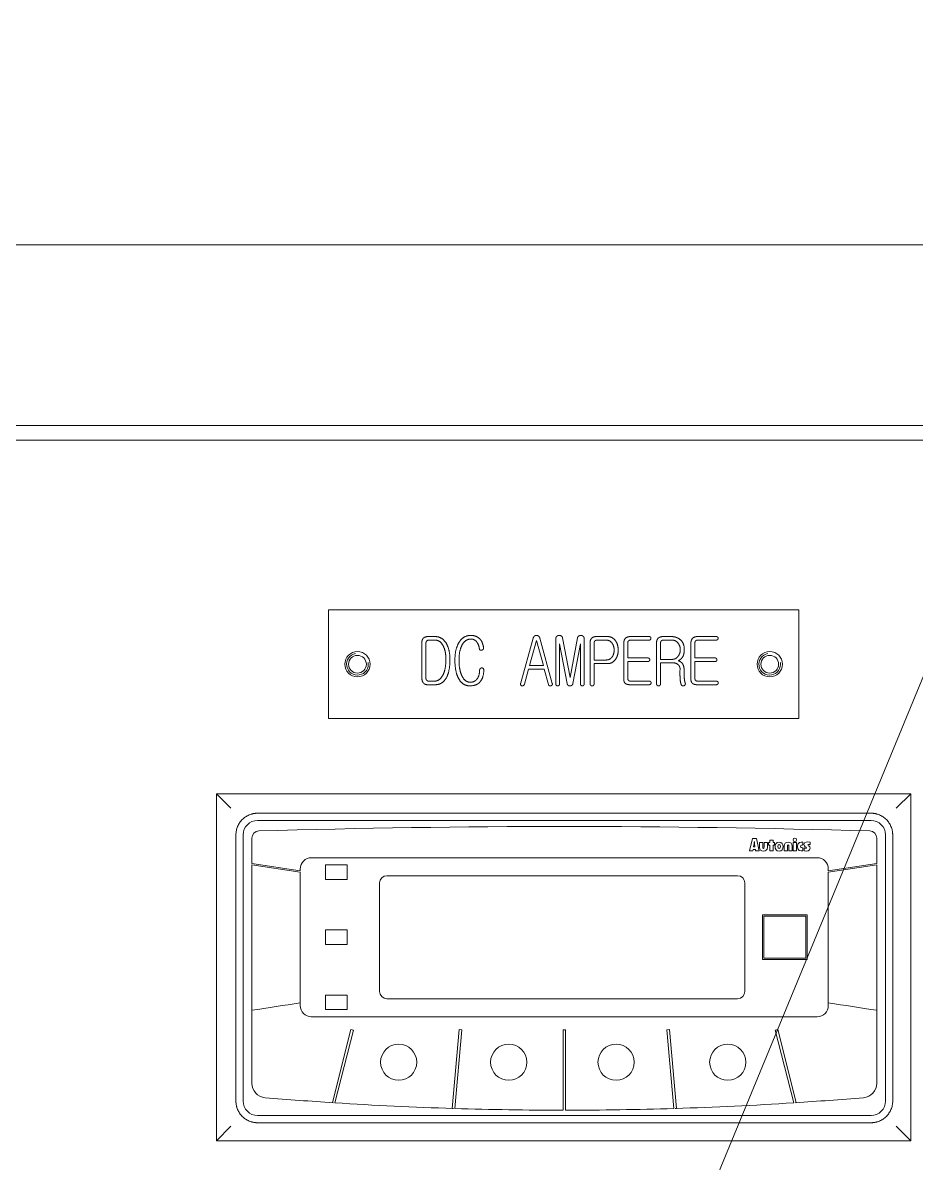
# Model space of a CAD drawing. Header units: inches. Extents: x 0 to 18221, y 0 to 6752.
# Drawn here: x 11191.5 to 11315, y 957.4 to 1115.1 of the extents above; entities that cross this region are included whole.
import ezdxf

# ---------------------------------------------------------------- set-up
doc = ezdxf.new("R2010")
doc.units = ezdxf.units.IN
doc.header["$MEASUREMENT"] = 0
for name, color, linetype, lineweight in [('REMOTE_CONTROLBOX$0$가시적인 것(ISO)', 3, 'Continuous', 5), ('REMOTE_CONTROLBOX$0$가시적인 좁은 것(ISO)', 3, 'Continuous', 5), ('REMOTE_CONTROLBOX$0$기호(ISO)', 5, 'Continuous', 5)]:
    doc.layers.add(name, color=color, linetype=linetype, lineweight=lineweight)
doc.styles.add('REMOTE_CONTROLBOX$0$치수 텍스트_PSTEK_POSCO', font='isocp.shx')
doc.dimstyles.new('REMOTE_CONTROLBOX$0$치수_PSTEK_POSCO$7', dxfattribs={"dimscale": 2, "dimtxt": 6, "dimasz": 2.5, "dimexe": 2, "dimexo": 2.5, "dimgap": 1, "dimtad": 1, "dimrnd": 1e-08, "dimdsep": 46, "dimtxsty": 'REMOTE_CONTROLBOX$0$치수 텍스트_PSTEK_POSCO', "dimcen": 0.09, "dimdle": 10, "dimclrd": 7, "dimclre": 7, "dimclrt": 2, "dimadec": 1, "dimazin": 2, "dimtfac": 1, "dimtmove": 0, "dimatfit": 3, "dimfxl": 1, "dimtolj": 1, "dimlwd": -1, "dimlwe": -1, "dimarcsym": 0})

msp = doc.modelspace()

# ---------------------------------------------------------------- linework, layer by layer
at = {"layer": 'REMOTE_CONTROLBOX$0$가시적인 것(ISO)'}
for p, q in [((11616.2684, 1084.3611), (10916.2684, 1084.3611)), ((10941.2684, 1059.3611), (11591.2684, 1059.3611)), ((10945.8684, 1057.3611), (11586.6684, 1057.3611)), ((11298.7684, 1033.8611), (11233.7684, 1033.8611)), ((11233.7684, 1033.8611), (11233.7684, 1018.8611)), ((11298.7684, 1018.8611), (11298.7684, 1033.8611)), ((11247.6013, 1030.1912), (11248.4808, 1030.1912)), ((11260.35, 1023.7715), (11262.0637, 1029.9645)), ((11262.9976, 1029.9645), (11264.7023, 1023.708)), ((11265.1919, 1023.6446), (11265.1919, 1029.9011)), ((11266.1349, 1030.0008), (11267.1595, 1024.506)), ((11267.1595, 1024.506), (11268.1842, 1030.0008)), ((11269.1181, 1029.9011), (11269.1181, 1023.6446)), ((11270.8772, 1030.1912), (11272.3189, 1030.1912)), ((11275.5922, 1030.1912), (11278.0676, 1030.1912)), ((11280.144, 1030.1912), (11281.0689, 1030.1912)), ((11284.8772, 1030.1912), (11287.3526, 1030.1912)), ((11246.6764, 1024.4697), (11246.6764, 1029.3751)), ((11247.2386, 1029.2935), (11247.2386, 1024.4606)), ((11248.508, 1029.6925), (11247.6466, 1029.6925)), ((11262.5261, 1029.62), (11261.5741, 1026.1834)), ((11263.4691, 1026.1834), (11262.5261, 1029.62)), ((11265.7178, 1029.2029), (11265.7178, 1023.6446)), ((11266.7606, 1023.699), (11265.7178, 1029.2029)), ((11268.5922, 1029.2029), (11267.5585, 1023.699)), ((11268.5922, 1023.6446), (11268.5922, 1029.2029)), ((11269.9342, 1023.6808), (11269.9342, 1029.3026)), ((11270.4963, 1029.2845), (11270.4963, 1026.9451)), ((11272.1557, 1029.6925), (11270.9497, 1029.6925)), ((11274.5766, 1024.3972), (11274.5766, 1029.1666)), ((11275.1388, 1029.3117), (11275.1388, 1027.2262)), ((11278.0676, 1029.6925), (11275.5287, 1029.6925)), ((11279.1194, 1023.6718), (11279.1194, 1029.2573)), ((11279.6816, 1029.3117), (11279.6816, 1027.0358)), ((11281.3046, 1029.6925), (11280.1168, 1029.6925)), ((11283.8616, 1024.3972), (11283.8616, 1029.1666)), ((11284.4238, 1029.3117), (11284.4238, 1027.2262)), ((11287.3526, 1029.6925), (11284.8137, 1029.6925)), ((11270.4963, 1026.9451), (11272.1557, 1026.9451)), ((11275.1388, 1027.2262), (11277.9134, 1027.2262)), ((11275.1388, 1026.7275), (11275.1388, 1024.4062)), ((11277.9134, 1026.7275), (11275.1388, 1026.7275)), ((11279.6816, 1027.0358), (11281.3046, 1027.0358)), ((11284.4238, 1027.2262), (11287.1984, 1027.2262)), ((11284.4238, 1026.7275), (11284.4238, 1024.4062)), ((11287.1984, 1026.7275), (11284.4238, 1026.7275)), ((11261.438, 1025.6847), (11260.8577, 1023.5902)), ((11263.5961, 1025.6847), (11261.438, 1025.6847)), ((11261.5741, 1026.1834), (11263.4691, 1026.1834)), ((11264.1764, 1023.563), (11263.5961, 1025.6847)), ((11270.4963, 1026.4464), (11270.4963, 1023.6808)), ((11272.3189, 1026.4464), (11270.4963, 1026.4464)), ((11279.6816, 1026.5371), (11279.6816, 1023.6718)), ((11281.5222, 1026.5371), (11279.6816, 1026.5371)), ((11282.3564, 1025.3492), (11282.3655, 1025.7301)), ((11248.4989, 1023.5267), (11247.4925, 1023.5267)), ((11247.6466, 1024.0254), (11248.4445, 1024.0254)), ((11278.0676, 1023.5267), (11275.4743, 1023.5267)), ((11275.5015, 1024.0254), (11278.0676, 1024.0254)), ((11287.3526, 1023.5267), (11284.7593, 1023.5267)), ((11284.7865, 1024.0254), (11287.3526, 1024.0254)), ((11233.7684, 1018.8611), (11298.7684, 1018.8611)), ((11314.2684, 1008.4611), (11218.2684, 1008.4611)), ((11218.2684, 1008.4611), (11218.2684, 960.4611)), ((11220.2684, 1006.4611), (11218.2684, 1008.4611)), ((11314.2684, 1008.4611), (11312.2684, 1006.4611)), ((11314.2684, 960.4611), (11314.2684, 1008.4611)), ((11223.1721, 998.8091), (11223.1721, 1002.3002)), ((11291.9528, 1000.5414), (11292.3662, 1002.2653)), ((11292.3662, 1002.2653), (11292.936, 1002.2653)), ((11292.5333, 1001.1294), (11292.597, 1001.5284)), ((11292.6404, 1001.8546), (11292.6456, 1001.8546)), ((11292.68, 1001.5284), (11292.7286, 1001.1294)), ((11292.936, 1002.2653), (11293.3008, 1000.5414)), ((11293.3628, 1001.0364), (11293.3628, 1001.7147)), ((11293.3628, 1001.7147), (11293.8121, 1001.7147)), ((11293.8121, 1001.7147), (11293.8121, 1001.0988)), ((11293.9878, 1001.0988), (11293.9878, 1001.7147)), ((11293.9878, 1001.7147), (11294.4367, 1001.7147)), ((11294.4367, 1001.7147), (11294.4367, 1001.0364)), ((11294.6124, 1001.3537), (11294.6124, 1001.7124)), ((11294.6124, 1001.7124), (11294.786, 1001.7124)), ((11294.786, 1001.7124), (11294.786, 1002.0296)), ((11294.786, 1002.0296), (11295.2332, 1002.0296)), ((11295.2332, 1002.0296), (11295.2332, 1001.7124)), ((11295.2332, 1001.7124), (11295.4061, 1001.7124)), ((11295.4061, 1001.7124), (11295.4061, 1001.3537)), ((11298.0144, 1001.7124), (11298.4616, 1001.7124)), ((11298.0144, 1000.5414), (11298.0144, 1001.7124)), ((11298.4616, 1001.7124), (11298.4616, 1000.5414)), ((11299.3573, 1001.753), (11299.3573, 1001.3527)), ((11300.3553, 1001.7461), (11300.3547, 1001.4223)), ((11309.5644, 1002.3002), (11309.5644, 998.8091)), ((11292.433, 1000.5414), (11291.9528, 1000.5414)), ((11292.4719, 1000.7625), (11292.433, 1000.5414)), ((11292.7844, 1000.7625), (11292.4719, 1000.7625)), ((11292.7286, 1001.1294), (11292.5333, 1001.1294)), ((11292.8178, 1000.5414), (11292.7844, 1000.7625)), ((11293.3008, 1000.5414), (11292.8178, 1000.5414)), ((11294.786, 1001.3537), (11294.6124, 1001.3537)), ((11294.786, 1000.5414), (11294.786, 1001.3537)), ((11295.2332, 1000.5414), (11294.786, 1000.5414)), ((11295.4061, 1001.3537), (11295.2332, 1001.3537)), ((11295.2332, 1001.3537), (11295.2332, 1000.5414)), ((11296.7756, 1000.5414), (11296.7756, 1001.2197)), ((11297.2227, 1000.5414), (11296.7756, 1000.5414)), ((11297.2227, 1001.1584), (11297.2227, 1000.5414)), ((11297.4002, 1000.5414), (11297.4002, 1001.1584)), ((11297.847, 1000.5414), (11297.4002, 1000.5414)), ((11297.847, 1001.2197), (11297.847, 1000.5414)), ((11298.4616, 1000.5414), (11298.0144, 1000.5414)), ((11299.3573, 1000.9544), (11299.3573, 1000.5441)), ((11299.5054, 1000.57), (11299.5054, 1000.952)), ((11229.868, 997.777), (11223.1721, 998.8091)), ((11223.1721, 968.4121), (11223.1721, 998.6306)), ((11223.1721, 998.6306), (11229.868, 997.5986)), ((11231.3886, 999.6109), (11301.3471, 999.6109)), ((11233.3684, 996.611), (11233.3684, 998.6112)), ((11233.3684, 998.6112), (11236.3683, 998.6112)), ((11236.3683, 998.6112), (11236.3683, 996.611)), ((11309.5644, 998.8091), (11302.8678, 997.7769)), ((11302.8678, 997.5985), (11309.5644, 998.6306)), ((11309.5644, 998.6306), (11309.5644, 968.4121)), ((11229.868, 997.777), (11229.868, 998.04)), ((11229.868, 997.5986), (11229.868, 979.1829)), ((11290.3303, 997.1112), (11241.8303, 997.1112)), ((11241.8303, 997.1112), (11290.3303, 997.1112)), ((11302.8678, 998.04), (11302.8678, 997.7769)), ((11302.8678, 979.1829), (11302.8678, 997.5985)), ((11236.3683, 996.611), (11233.3684, 996.611)), ((11240.8303, 996.1112), (11240.8303, 981.1112)), ((11240.8303, 981.1112), (11240.8303, 996.1112)), ((11291.3303, 981.1112), (11291.3303, 996.1112)), ((11291.3303, 996.1112), (11291.3303, 981.1112)), ((11293.7795, 985.5226), (11293.7795, 991.699)), ((11293.7795, 991.699), (11299.9562, 991.699)), ((11293.9559, 985.699), (11293.9559, 991.5226)), ((11293.9559, 991.5226), (11299.7798, 991.5226)), ((11299.7798, 991.5226), (11299.7798, 985.699)), ((11299.9562, 991.699), (11299.9562, 985.5226)), ((11233.3684, 987.611), (11233.3684, 989.6112)), ((11233.3684, 989.6112), (11236.3683, 989.6112)), ((11236.3683, 989.6112), (11236.3683, 987.611)), ((11236.3683, 987.611), (11233.3684, 987.611)), ((11299.7798, 985.699), (11293.9559, 985.699)), ((11299.9562, 985.5226), (11293.7795, 985.5226)), ((11233.3684, 978.6111), (11233.3684, 980.6113)), ((11233.3684, 980.6113), (11236.3683, 980.6113)), ((11236.3683, 980.6113), (11236.3683, 978.6111)), ((11241.8303, 980.1112), (11290.3303, 980.1112)), ((11290.3303, 980.1112), (11241.8303, 980.1112)), ((11236.3683, 978.6111), (11233.3684, 978.6111)), ((11231.3886, 977.6112), (11301.3471, 977.6112)), ((11236.8579, 975.8625), (11234.3033, 965.7629)), ((11234.6542, 965.7108), (11237.2, 975.7757)), ((11237.2, 975.7757), (11236.8579, 975.8625)), ((11251.8339, 975.8346), (11250.8634, 964.946)), ((11251.2158, 964.9266), (11252.1853, 975.8036)), ((11252.1853, 975.8036), (11251.8339, 975.8346)), ((11266.5444, 975.8191), (11266.1917, 975.8191)), ((11266.1917, 975.8191), (11266.1917, 964.6942)), ((11266.5444, 964.6942), (11266.5444, 975.8191)), ((11280.9026, 975.8346), (11280.5512, 975.8036)), ((11280.5512, 975.8036), (11281.5206, 964.9266)), ((11281.873, 964.946), (11280.9026, 975.8346)), ((11295.8786, 975.8625), (11295.5365, 975.7757)), ((11295.5365, 975.7757), (11298.0822, 965.7108)), ((11298.4331, 965.7629), (11295.8786, 975.8625)), ((11234.3033, 965.7629), (11234.4554, 965.7243)), ((11298.2812, 965.7243), (11298.4331, 965.7629)), ((11250.8634, 964.946), (11251.0282, 964.9315)), ((11281.7085, 964.9315), (11281.873, 964.946)), ((11220.2684, 962.4611), (11218.2684, 960.4611)), ((11312.2684, 962.4611), (11314.2684, 960.4611)), ((11218.2684, 960.4611), (11314.2684, 960.4611))]:
    msp.add_line(p, q, dxfattribs=at)
for centre, radius in [((11237.7684, 1026.3611), 1.75), ((11237.7684, 1026.3611), 1.2295), ((11294.7684, 1026.3611), 1.75), ((11294.7684, 1026.3611), 1.2295), ((11243.4671, 971.3219), 2.5), ((11258.6808, 971.3219), 2.5), ((11273.5233, 971.3219), 2.5), ((11288.9596, 971.3219), 2.5)]:
    msp.add_circle(centre, radius, dxfattribs=at)
for centre, start, end in [((11241.8303, 996.1112), 90, 180), ((11241.8303, 996.1112), 90, 180), ((11290.3303, 996.1112), 0, 90), ((11290.3303, 996.1112), 0, 90), ((11241.8303, 981.1112), 180, 270), ((11241.8303, 981.1112), 180, 270), ((11290.3303, 981.1112), 270, 0), ((11290.3303, 981.1112), 270, 0)]:
    msp.add_arc(centre, 1, start, end, dxfattribs=at)
for points, degree in [([(11246.6764, 1029.3751), (11246.6764, 1029.7832), (11246.9121, 1029.9917)], 2), ([(11246.9121, 1029.9917), (11247.1479, 1030.1912), (11247.6013, 1030.1912)], 2), ([(11248.4808, 1030.1912), (11249.451, 1030.1912), (11250.0132, 1029.3026)], 2), ([(11251.8629, 1029.4568), (11252.4523, 1030.3454), (11253.4044, 1030.3454)], 2), ([(11253.4678, 1029.8466), (11252.7697, 1029.8466), (11252.3163, 1029.1666)], 2), ([(11253.4044, 1030.3454), (11254.2567, 1030.3454), (11254.7282, 1029.8194)], 2), ([(11254.2023, 1029.5112), (11253.8849, 1029.8466), (11253.4678, 1029.8466)], 2), ([(11254.7282, 1029.8194), (11255.1181, 1029.3751), (11255.2088, 1028.5863)], 2), ([(11262.0637, 1029.9645), (11262.1906, 1030.3454), (11262.5261, 1030.3454)], 2), ([(11262.5261, 1030.3454), (11262.8526, 1030.3363), (11262.9976, 1029.9645)], 2), ([(11265.1919, 1029.9011), (11265.1919, 1030.1005), (11265.3189, 1030.2184)], 2), ([(11265.3189, 1030.2184), (11265.4368, 1030.3272), (11265.6181, 1030.3454)], 2), ([(11265.6181, 1030.3454), (11265.7994, 1030.3544), (11265.9445, 1030.2728)], 2), ([(11265.9445, 1030.2728), (11266.0987, 1030.1821), (11266.1349, 1030.0008)], 2), ([(11268.1842, 1030.0008), (11268.2204, 1030.1731), (11268.3746, 1030.2728)], 2), ([(11268.3746, 1030.2728), (11268.5106, 1030.3544), (11268.6919, 1030.3363)], 2), ([(11268.6919, 1030.3363), (11268.8642, 1030.3272), (11268.9821, 1030.2184)], 2), ([(11268.9821, 1030.2184), (11269.1181, 1030.1005), (11269.1181, 1029.9011)], 2), ([(11269.9342, 1029.3026), (11269.9342, 1029.7378), (11270.1427, 1029.9555)], 2), ([(11270.1427, 1029.9555), (11270.3785, 1030.1912), (11270.8772, 1030.1912)], 2), ([(11272.3189, 1030.1912), (11273.0352, 1030.1912), (11273.4432, 1029.6109)], 2), ([(11274.5766, 1029.1666), (11274.5766, 1029.7106), (11274.8215, 1029.9555)], 2), ([(11274.8215, 1029.9555), (11275.0572, 1030.1912), (11275.5922, 1030.1912)], 2), ([(11278.0676, 1030.1912), (11278.1945, 1030.1912), (11278.2761, 1030.1187)], 2), ([(11278.2761, 1029.7741), (11278.2036, 1029.6925), (11278.0676, 1029.6925)], 2), ([(11278.2761, 1030.1187), (11278.3487, 1030.0461), (11278.3487, 1029.9464)], 2), ([(11278.3487, 1029.9464), (11278.3487, 1029.8466), (11278.2761, 1029.7741)], 2), ([(11279.1194, 1029.2573), (11279.1194, 1029.7469), (11279.3461, 1029.9645)], 2), ([(11279.3461, 1029.9645), (11279.5818, 1030.1912), (11280.144, 1030.1912)], 2), ([(11281.0689, 1030.1912), (11281.8124, 1030.1912), (11282.3111, 1029.8285)], 2), ([(11282.3111, 1029.8285), (11282.9549, 1029.357), (11282.9549, 1028.4049)], 2), ([(11283.8616, 1029.1666), (11283.8616, 1029.7106), (11284.1064, 1029.9555)], 2), ([(11284.1064, 1029.9555), (11284.3422, 1030.1912), (11284.8772, 1030.1912)], 2), ([(11287.3526, 1030.1912), (11287.4795, 1030.1912), (11287.5611, 1030.1187)], 2), ([(11287.5611, 1029.7741), (11287.4886, 1029.6925), (11287.3526, 1029.6925)], 2), ([(11287.5611, 1030.1187), (11287.6336, 1030.0461), (11287.6336, 1029.9464)], 2), ([(11287.6336, 1029.9464), (11287.6336, 1029.8466), (11287.5611, 1029.7741)], 2), ([(11247.3474, 1029.5837), (11247.2386, 1029.4749), (11247.2386, 1029.2935)], 2), ([(11247.6466, 1029.6925), (11247.4562, 1029.6925), (11247.3474, 1029.5837)], 2), ([(11249.5598, 1029.0034), (11249.1608, 1029.6925), (11248.508, 1029.6925)], 2), ([(11249.995, 1027.0086), (11249.995, 1028.278), (11249.5598, 1029.0034)], 2), ([(11250.0132, 1029.3026), (11250.5572, 1028.4412), (11250.5572, 1027.0086)], 2), ([(11251.2463, 1026.927), (11251.2463, 1028.5228), (11251.8629, 1029.4568)], 2), ([(11252.3163, 1029.1666), (11251.8085, 1028.3777), (11251.8085, 1026.936)], 2), ([(11254.6194, 1028.5137), (11254.5469, 1029.1394), (11254.2023, 1029.5112)], 2), ([(11254.9368, 1028.3143), (11254.6375, 1028.2689), (11254.6194, 1028.5137)], 2), ([(11255.2088, 1028.5863), (11255.2269, 1028.3596), (11254.9368, 1028.3143)], 2), ([(11270.587, 1029.5746), (11270.4963, 1029.4749), (11270.4963, 1029.2845)], 2), ([(11270.9497, 1029.6925), (11270.6958, 1029.6925), (11270.587, 1029.5746)], 2), ([(11272.9808, 1029.2663), (11272.6725, 1029.6925), (11272.1557, 1029.6925)], 2), ([(11273.2528, 1028.3143), (11273.2528, 1028.8855), (11272.9808, 1029.2663)], 2), ([(11272.9808, 1027.3713), (11273.2528, 1027.7612), (11273.2528, 1028.3143)], 2), ([(11273.4432, 1029.6109), (11273.815, 1029.085), (11273.815, 1028.3052)], 2), ([(11273.815, 1028.3052), (11273.815, 1027.5435), (11273.4432, 1027.0267)], 2), ([(11275.2295, 1029.5837), (11275.1388, 1029.484), (11275.1388, 1029.3117)], 2), ([(11275.5287, 1029.6925), (11275.3383, 1029.6925), (11275.2295, 1029.5837)], 2), ([(11279.7722, 1029.6018), (11279.6816, 1029.5202), (11279.6816, 1029.3117)], 2), ([(11280.1168, 1029.6925), (11279.872, 1029.6925), (11279.7722, 1029.6018)], 2), ([(11282.0935, 1029.2754), (11281.7761, 1029.6925), (11281.3046, 1029.6925)], 2), ([(11282.4018, 1028.3596), (11282.4018, 1028.8855), (11282.0935, 1029.2754)], 2), ([(11282.0935, 1027.4529), (11282.4018, 1027.8428), (11282.4018, 1028.3596)], 2), ([(11282.9549, 1028.4049), (11282.9549, 1027.7521), (11282.7282, 1027.3713)], 2), ([(11284.5145, 1029.5837), (11284.4238, 1029.484), (11284.4238, 1029.3117)], 2), ([(11284.8137, 1029.6925), (11284.6233, 1029.6925), (11284.5145, 1029.5837)], 2), ([(11249.5145, 1024.7417), (11249.995, 1025.5487), (11249.995, 1027.0086)], 2), ([(11250.5572, 1027.0086), (11250.5572, 1025.5306), (11250.1401, 1024.642)], 2), ([(11251.872, 1024.1886), (11251.2463, 1025.1226), (11251.2463, 1026.927)], 2), ([(11251.8085, 1026.936), (11251.8085, 1025.585), (11252.2165, 1024.7417)], 2), ([(11272.1557, 1026.9451), (11272.6725, 1026.9451), (11272.9808, 1027.3713)], 2), ([(11273.4432, 1027.0267), (11273.0352, 1026.4464), (11272.3189, 1026.4464)], 2), ([(11277.9134, 1027.2262), (11278.0313, 1027.2262), (11278.1129, 1027.1536)], 2), ([(11278.1129, 1026.8091), (11278.0404, 1026.7275), (11277.9134, 1026.7275)], 2), ([(11278.1129, 1027.1536), (11278.1764, 1027.0811), (11278.1855, 1026.9814)], 2), ([(11278.1855, 1026.9814), (11278.1855, 1026.8816), (11278.1129, 1026.8091)], 2), ([(11281.3046, 1027.0358), (11281.7761, 1027.0358), (11282.0935, 1027.4529)], 2), ([(11282.7282, 1027.3713), (11282.5378, 1027.0448), (11282.1026, 1026.8272)], 2), ([(11282.1026, 1026.8272), (11282.438, 1026.7637), (11282.6557, 1026.5008)], 2), ([(11287.1984, 1027.2262), (11287.3163, 1027.2262), (11287.3979, 1027.1536)], 2), ([(11287.3979, 1026.8091), (11287.3254, 1026.7275), (11287.1984, 1026.7275)], 2), ([(11287.3979, 1027.1536), (11287.4614, 1027.0811), (11287.4704, 1026.9814)], 2), ([(11287.4704, 1026.9814), (11287.4704, 1026.8816), (11287.3979, 1026.8091)], 2), ([(11254.293, 1024.3065), (11254.6466, 1024.7508), (11254.6647, 1025.5578)], 2), ([(11255.245, 1025.5034), (11255.1725, 1024.3428), (11254.6285, 1023.8259)], 2), ([(11254.6647, 1025.5578), (11254.6647, 1025.7029), (11254.7554, 1025.7845)], 2), ([(11254.7554, 1025.7845), (11254.8461, 1025.857), (11254.964, 1025.857)], 2), ([(11254.964, 1025.857), (11255.0818, 1025.8479), (11255.1544, 1025.7663)], 2), ([(11255.1544, 1025.7663), (11255.245, 1025.6666), (11255.245, 1025.5034)], 2), ([(11282.0663, 1026.3285), (11281.8033, 1026.5371), (11281.5222, 1026.5371)], 2), ([(11282.3655, 1025.7301), (11282.3655, 1026.0928), (11282.0663, 1026.3285)], 2), ([(11282.3746, 1024.3518), (11282.3564, 1024.6783), (11282.3564, 1025.3492)], 2), ([(11282.6557, 1026.5008), (11282.9277, 1026.1653), (11282.9277, 1025.5578)], 2), ([(11282.9277, 1025.5578), (11282.9186, 1024.9231), (11282.9458, 1024.6057)], 2), ([(11246.8849, 1023.7715), (11246.6764, 1024.0163), (11246.6764, 1024.4697)], 2), ([(11247.4925, 1023.5267), (11247.0935, 1023.5267), (11246.8849, 1023.7715)], 2), ([(11247.2386, 1024.4606), (11247.2386, 1024.2521), (11247.3474, 1024.1433)], 2), ([(11247.3474, 1024.1433), (11247.4471, 1024.0254), (11247.6466, 1024.0254)], 2), ([(11248.4445, 1024.0254), (11249.0883, 1024.0254), (11249.5145, 1024.7417)], 2), ([(11250.1401, 1024.642), (11249.6142, 1023.5267), (11248.4989, 1023.5267)], 2), ([(11253.2956, 1023.3726), (11252.416, 1023.3726), (11251.872, 1024.1886)], 2), ([(11252.2165, 1024.7417), (11252.6427, 1023.8713), (11253.3681, 1023.8713)], 2), ([(11254.6285, 1023.8259), (11254.157, 1023.3726), (11253.2956, 1023.3726)], 2), ([(11253.3681, 1023.8713), (11253.9575, 1023.8713), (11254.293, 1024.3065)], 2), ([(11260.3318, 1023.4995), (11260.2774, 1023.6083), (11260.35, 1023.7715)], 2), ([(11260.495, 1023.3726), (11260.3772, 1023.3998), (11260.3318, 1023.4995)], 2), ([(11260.8577, 1023.5902), (11260.8124, 1023.4723), (11260.7036, 1023.4088)], 2), ([(11264.3033, 1023.3907), (11264.1945, 1023.4451), (11264.1764, 1023.563)], 2), ([(11264.6751, 1023.4904), (11264.6116, 1023.3998), (11264.5028, 1023.3726)], 2), ([(11264.7023, 1023.708), (11264.7386, 1023.5811), (11264.6751, 1023.4904)], 2), ([(11265.2735, 1023.436), (11265.1919, 1023.5176), (11265.1919, 1023.6446)], 2), ([(11265.4549, 1023.3635), (11265.3461, 1023.3635), (11265.2735, 1023.436)], 2), ([(11265.6272, 1023.436), (11265.5546, 1023.3635), (11265.4549, 1023.3635)], 2), ([(11265.7178, 1023.6446), (11265.7178, 1023.5176), (11265.6272, 1023.436)], 2), ([(11267.1505, 1023.3635), (11266.8241, 1023.3544), (11266.7606, 1023.699)], 2), ([(11267.5585, 1023.699), (11267.4678, 1023.3635), (11267.1505, 1023.3635)], 2), ([(11268.6738, 1023.436), (11268.5922, 1023.5176), (11268.5922, 1023.6446)], 2), ([(11268.8551, 1023.3635), (11268.7463, 1023.3635), (11268.6738, 1023.436)], 2), ([(11269.0274, 1023.436), (11268.9549, 1023.3635), (11268.8551, 1023.3635)], 2), ([(11269.1181, 1023.6446), (11269.1181, 1023.5176), (11269.0274, 1023.436)], 2), ([(11270.0158, 1023.4451), (11269.9342, 1023.5358), (11269.9342, 1023.6808)], 2), ([(11270.2152, 1023.3635), (11270.0974, 1023.3635), (11270.0158, 1023.4451)], 2), ([(11270.4057, 1023.4451), (11270.3241, 1023.3635), (11270.2152, 1023.3635)], 2), ([(11270.4963, 1023.6808), (11270.4963, 1023.5358), (11270.4057, 1023.4451)], 2), ([(11274.7761, 1023.7352), (11274.5766, 1023.9257), (11274.5766, 1024.3972)], 2), ([(11275.4743, 1023.5267), (11274.9756, 1023.5267), (11274.7761, 1023.7352)], 2), ([(11275.1388, 1024.4062), (11275.1388, 1024.2158), (11275.2386, 1024.1251)], 2), ([(11275.2386, 1024.1251), (11275.3292, 1024.0254), (11275.5015, 1024.0254)], 2), ([(11278.0676, 1024.0254), (11278.2036, 1024.0254), (11278.2943, 1023.9529)], 2), ([(11278.2943, 1023.6083), (11278.2036, 1023.5267), (11278.0676, 1023.5267)], 2), ([(11278.2943, 1023.9529), (11278.3668, 1023.8803), (11278.3668, 1023.7806)], 2), ([(11278.3668, 1023.7806), (11278.3668, 1023.6808), (11278.2943, 1023.6083)], 2), ([(11279.201, 1023.4451), (11279.1194, 1023.5267), (11279.1194, 1023.6718)], 2), ([(11279.4005, 1023.3635), (11279.2826, 1023.3635), (11279.201, 1023.4451)], 2), ([(11279.5909, 1023.4451), (11279.5093, 1023.3635), (11279.4005, 1023.3635)], 2), ([(11279.6816, 1023.6718), (11279.6816, 1023.5267), (11279.5909, 1023.4451)], 2), ([(11282.5287, 1023.5448), (11282.4108, 1023.835), (11282.3746, 1024.3518)], 2), ([(11282.6829, 1023.3816), (11282.5741, 1023.427), (11282.5287, 1023.5448)], 2), ([(11283.0728, 1023.5267), (11283.0184, 1023.427), (11282.9095, 1023.3816)], 2), ([(11282.9458, 1024.6057), (11282.973, 1024.0617), (11283.0728, 1023.7897)], 2), ([(11283.0728, 1023.7897), (11283.1272, 1023.6446), (11283.0728, 1023.5267)], 2), ([(11284.0611, 1023.7352), (11283.8616, 1023.9257), (11283.8616, 1024.3972)], 2), ([(11284.7593, 1023.5267), (11284.2606, 1023.5267), (11284.0611, 1023.7352)], 2), ([(11284.4238, 1024.4062), (11284.4238, 1024.2158), (11284.5235, 1024.1251)], 2), ([(11284.5235, 1024.1251), (11284.6142, 1024.0254), (11284.7865, 1024.0254)], 2), ([(11287.3526, 1024.0254), (11287.4886, 1024.0254), (11287.5792, 1023.9529)], 2), ([(11287.5792, 1023.6083), (11287.4886, 1023.5267), (11287.3526, 1023.5267)], 2), ([(11287.5792, 1023.9529), (11287.6518, 1023.8803), (11287.6518, 1023.7806)], 2), ([(11287.6518, 1023.7806), (11287.6518, 1023.6808), (11287.5792, 1023.6083)], 2), ([(11260.7036, 1023.4088), (11260.5948, 1023.3454), (11260.495, 1023.3726)], 2), ([(11264.5028, 1023.3726), (11264.394, 1023.3454), (11264.3033, 1023.3907)], 2), ([(11282.9095, 1023.3816), (11282.7917, 1023.3454), (11282.6829, 1023.3816)], 2), ([(11223.1721, 1002.3002), (11223.1721, 1002.8411), (11223.602, 1003.2841), (11224.1422, 1003.3)], 3), ([(11224.1422, 1003.3), (11252.2931, 1004.133), (11280.4433, 1004.133), (11308.5939, 1003.3)], 3), ([(11308.5939, 1003.3), (11309.1344, 1003.2841), (11309.5644, 1002.8411), (11309.5644, 1002.3002)], 3), ([(11292.597, 1001.5284), (11292.6153, 1001.6355), (11292.6276, 1001.7461), (11292.6404, 1001.8546)], 3), ([(11292.6456, 1001.8546), (11292.6566, 1001.7461), (11292.6652, 1001.6355), (11292.68, 1001.5284)], 3), ([(11296.7756, 1001.2197), (11296.7756, 1001.577), (11296.984, 1001.7406), (11297.3123, 1001.7406)], 3), ([(11297.3123, 1001.3661), (11297.2338, 1001.3661), (11297.2227, 1001.3051), (11297.2227, 1001.1584)], 3), ([(11297.3123, 1001.7406), (11297.6596, 1001.7406), (11297.847, 1001.5487), (11297.847, 1001.2197)], 3), ([(11297.4002, 1001.1584), (11297.4002, 1001.3017), (11297.3898, 1001.3661), (11297.3123, 1001.3661)], 3), ([(11298.5891, 1001.1508), (11298.5891, 1001.7147), (11299.0686, 1001.8312), (11299.3573, 1001.753)], 3), ([(11299.3573, 1001.3527), (11299.2216, 1001.3933), (11299.0383, 1001.3727), (11299.0383, 1001.1594)], 3), ([(11299.5041, 1001.4381), (11299.5041, 1001.7695), (11299.9619, 1001.8684), (11300.3553, 1001.7461)], 3), ([(11299.8586, 1000.9689), (11299.8586, 1001.0922), (11299.5041, 1001.0922), (11299.5041, 1001.4381)], 3), ([(11300.3547, 1001.4223), (11300.1941, 1001.4719), (11300.0205, 1001.4643), (11300.0205, 1001.3909)], 3), ([(11300.0205, 1001.3909), (11300.0205, 1001.2273), (11300.3588, 1001.2669), (11300.3588, 1000.931)], 3), ([(11293.8975, 1000.5155), (11293.5523, 1000.5155), (11293.3628, 1000.7074), (11293.3628, 1001.0364)], 3), ([(11293.8121, 1001.0988), (11293.8121, 1000.9544), (11293.8217, 1000.8914), (11293.8975, 1000.8914)], 3), ([(11293.8975, 1000.8914), (11293.9788, 1000.8914), (11293.9878, 1000.952), (11293.9878, 1001.0988)], 3), ([(11294.4367, 1001.0364), (11294.4367, 1000.6816), (11294.2286, 1000.5155), (11293.8975, 1000.5155)], 3), ([(11299.3573, 1000.5441), (11299.0248, 1000.4831), (11298.5891, 1000.5975), (11298.5891, 1001.1508)], 3), ([(11299.0383, 1001.1594), (11299.0383, 1001.0106), (11299.1844, 1000.941), (11299.3573, 1000.9544)], 3), ([(11299.5054, 1000.952), (11299.6529, 1000.89), (11299.8586, 1000.8776), (11299.8586, 1000.9689)], 3), ([(11300.3588, 1000.931), (11300.3588, 1000.57), (11299.9461, 1000.4201), (11299.5054, 1000.57)], 3), ([(11229.868, 998.04), (11229.868, 998.9074), (11230.548, 999.6109), (11231.3886, 999.6109)], 3), ([(11301.3471, 999.6109), (11302.1874, 999.6109), (11302.8678, 998.9074), (11302.8678, 998.04)], 3), ([(11223.1721, 978.5021), (11225.4038, 978.8458), (11227.6359, 979.19), (11229.868, 979.5337)], 3), ([(11302.8678, 979.5338), (11305.0999, 979.19), (11307.3321, 978.8458), (11309.5644, 978.5021)], 3), ([(11229.868, 979.1829), (11229.868, 978.3147), (11230.548, 977.6112), (11231.3886, 977.6112)], 3), ([(11301.3471, 977.6112), (11302.1874, 977.6112), (11302.8678, 978.3147), (11302.8678, 979.1829)], 3), ([(11225.0055, 966.4188), (11223.9692, 966.5056), (11223.1721, 967.3724), (11223.1721, 968.4121)], 3), ([(11309.5644, 968.4121), (11309.5644, 967.3724), (11308.7672, 966.5056), (11307.7305, 966.4188)], 3), ([(11234.4554, 965.7243), (11231.3054, 965.927), (11228.1555, 966.156), (11225.0055, 966.4188)], 3), ([(11251.0282, 964.9315), (11245.5702, 965.1004), (11240.1122, 965.3617), (11234.6542, 965.7108)], 3), ([(11298.0822, 965.7108), (11292.6243, 965.3617), (11287.1664, 965.1004), (11281.7085, 964.9315)], 3), ([(11307.7305, 966.4188), (11304.5808, 966.156), (11301.431, 965.9271), (11298.2812, 965.7243)], 3), ([(11266.1917, 964.6942), (11261.1997, 964.696), (11256.2078, 964.774), (11251.2158, 964.9266)], 3), ([(11281.5206, 964.9266), (11276.5286, 964.774), (11271.5365, 964.696), (11266.5444, 964.6942)], 3)]:
    msp.add_open_spline(points, degree=degree, dxfattribs=at)
for points, knots in [([(11220.9684, 1002.7611), (11220.9684, 1002.9633), (11221.0101, 1003.3728), (11221.1875, 1003.9378), (11221.4664, 1004.4502), (11221.7727, 1004.821), (11222.0565, 1005.0789), (11222.2874, 1005.2516), (11222.535, 1005.4021), (11222.7979, 1005.5288), (11223.0284, 1005.6133), (11223.2188, 1005.6674), (11223.3643, 1005.701), (11223.4876, 1005.723), (11223.5873, 1005.7369), (11223.6626, 1005.7455), (11223.7384, 1005.7523), (11223.8019, 1005.7563), (11223.853, 1005.7586), (11223.8847, 1005.7596), (11223.9107, 1005.7601), (11223.9289, 1005.7604), (11223.9481, 1005.7606), (11223.9536, 1005.7606), (11223.9693, 1005.7607), (11223.9458, 1005.7607), (11224.0569, 1005.7607), (11224.1581, 1005.7607), (11224.3571, 1005.7607), (11224.6299, 1005.7607), (11224.9622, 1005.7607), (11225.4035, 1005.7607), (11225.9558, 1005.7607), (11226.839, 1005.7607), (11227.9432, 1005.7607), (11229.2682, 1005.7607), (11230.5932, 1005.7607), (11232.3599, 1005.7607), (11234.5682, 1005.7607), (11237.2182, 1005.7607), (11240.7516, 1005.7607), (11245.1682, 1005.7607), (11250.4682, 1005.7607), (11255.7682, 1005.7607), (11262.8349, 1005.7607), (11269.9016, 1005.7607), (11276.9682, 1005.7607), (11282.2682, 1005.7607), (11287.5682, 1005.7607), (11291.9849, 1005.7607), (11295.5182, 1005.7607), (11298.1682, 1005.7607), (11300.3765, 1005.7607), (11302.1432, 1005.7607), (11303.4682, 1005.7607), (11304.7932, 1005.7607), (11305.8974, 1005.7607), (11306.7807, 1005.7607), (11307.3329, 1005.7607), (11307.7742, 1005.7607), (11308.1065, 1005.7607), (11308.3793, 1005.7607), (11308.5783, 1005.7607), (11308.6795, 1005.7607), (11308.7906, 1005.7607), (11308.7672, 1005.7607), (11308.7828, 1005.7606), (11308.7883, 1005.7606), (11308.8075, 1005.7604), (11308.8257, 1005.7601), (11308.8517, 1005.7596), (11308.8835, 1005.7586), (11308.9345, 1005.7563), (11308.998, 1005.7523), (11309.0738, 1005.7455), (11309.1491, 1005.7369), (11309.2488, 1005.723), (11309.3721, 1005.701), (11309.5176, 1005.6674), (11309.7079, 1005.6133), (11309.9384, 1005.5288), (11310.2013, 1005.4021), (11310.4488, 1005.2516), (11310.6797, 1005.0789), (11310.9635, 1004.821), (11311.2086, 1004.5244), (11311.4094, 1004.1943), (11311.5362, 1003.9314), (11311.6207, 1003.7009), (11311.6748, 1003.5106), (11311.7084, 1003.3651), (11311.7348, 1003.2171), (11311.7507, 1003.0919), (11311.7597, 1002.991), (11311.7637, 1002.9271), (11311.766, 1002.8769), (11311.7672, 1002.8362), (11311.7678, 1002.8115), (11311.7681, 1002.771), (11311.7681, 1002.7969), (11311.7681, 1002.608), (11311.7681, 1002.4311), (11311.7681, 1002.1843), (11311.7681, 1001.8991), (11311.7681, 1001.515), (11311.7681, 1001.0362), (11311.7681, 1000.2694), (11311.7681, 999.3111), (11311.7681, 998.1611), (11311.7681, 997.0111), (11311.7681, 995.4778), (11311.7681, 993.5611), (11311.7681, 991.261), (11311.7681, 988.1943), (11311.7681, 984.3609), (11311.7681, 979.7608), (11311.7681, 973.6273), (11311.7681, 969.0273), (11311.7681, 965.9606)], [0, 0, 0, 0, 0.004091647, 0.008183293, 0.01227494, 0.016366586, 0.01841241, 0.020458233, 0.022504056, 0.02454988, 0.026595703, 0.027618615, 0.028641526, 0.029664438, 0.030175894, 0.03068735, 0.031198805, 0.031710261, 0.031965989, 0.032221717, 0.032349581, 0.032477445, 0.032605309, 0.032669241, 0.032701207, 0.032733173, 0.032765139, 0.032797105, 0.032861037, 0.032988901, 0.033116765, 0.033244629, 0.033500357, 0.033756084, 0.03426754, 0.034778996, 0.035290452, 0.035801908, 0.036824819, 0.037847731, 0.038870643, 0.040916466, 0.042962289, 0.045008113, 0.047053936, 0.051145583, 0.053191406, 0.055237229, 0.057283052, 0.059328876, 0.060351787, 0.061374699, 0.062397611, 0.062909067, 0.063420522, 0.063931978, 0.064443434, 0.064699162, 0.06495489, 0.065082754, 0.065210618, 0.065338482, 0.065402414, 0.06543438, 0.065466346, 0.065498312, 0.065530278, 0.06559421, 0.065722074, 0.065849938, 0.065977801, 0.066233529, 0.066489257, 0.067000713, 0.067512169, 0.068023625, 0.068535081, 0.069557992, 0.070580904, 0.071603816, 0.073649639, 0.075695462, 0.077741285, 0.079787109, 0.081832932, 0.085924579, 0.087970402, 0.090016225, 0.092062049, 0.09308496, 0.094107872, 0.095130784, 0.096153695, 0.096665151, 0.097176607, 0.097432335, 0.097688063, 0.097943791, 0.098071655, 0.098199518, 0.098327382, 0.098455246, 0.098710974, 0.098966702, 0.09922243, 0.099733886, 0.100245342, 0.101268253, 0.102291165, 0.103314077, 0.104336988, 0.106382812, 0.108428635, 0.110474458, 0.114566105, 0.118657752, 0.122749398, 0.130932691, 0.130932691, 0.130932691, 0.130932691]), ([(11221.9684, 1002.7611), (11221.9684, 1003.8656), (11222.8634, 1004.7607), (11223.9682, 1004.7607), (11252.2349, 1004.7607), (11280.5016, 1004.7607), (11308.7682, 1004.7607), (11309.8727, 1004.7607), (11310.7681, 1003.8656), (11310.7681, 1002.7611), (11310.7681, 990.4945), (11310.7681, 978.2272), (11310.7681, 965.9606)], [0, 0, 0, 0, 0.031987648, 0.031987648, 0.031987648, 0.063975296, 0.063975296, 0.063975296, 0.095962944, 0.095962944, 0.095962944, 0.127950592, 0.127950592, 0.127950592, 0.127950592]), ([(11311.7681, 965.9606), (11311.7681, 965.7584), (11311.7263, 965.3489), (11311.5488, 964.7839), (11311.2699, 964.2714), (11310.9635, 963.9007), (11310.6797, 963.6428), (11310.4488, 963.4701), (11310.2013, 963.3196), (11309.9384, 963.1929), (11309.7079, 963.1084), (11309.5176, 963.0544), (11309.3721, 963.0208), (11309.2488, 962.9987), (11309.1491, 962.9848), (11309.0738, 962.9762), (11308.998, 962.9695), (11308.9345, 962.9654), (11308.8835, 962.9632), (11308.8517, 962.9622), (11308.8257, 962.9616), (11308.8075, 962.9613), (11308.7883, 962.9611), (11308.7828, 962.9611), (11308.7672, 962.9611), (11308.7906, 962.9611), (11308.6795, 962.9611), (11308.5783, 962.9611), (11308.3793, 962.9611), (11308.1065, 962.9611), (11307.7742, 962.9611), (11307.3329, 962.9611), (11306.7807, 962.9611), (11305.8974, 962.9611), (11304.7932, 962.9611), (11303.4682, 962.9611), (11302.1432, 962.9611), (11300.3765, 962.9611), (11298.1682, 962.9611), (11295.5182, 962.9611), (11291.9849, 962.9611), (11287.5682, 962.9611), (11282.2682, 962.9611), (11276.9682, 962.9611), (11269.9016, 962.9611), (11262.8349, 962.9611), (11255.7682, 962.9611), (11250.4682, 962.9611), (11245.1682, 962.9611), (11240.7516, 962.9611), (11237.2182, 962.9611), (11234.5682, 962.9611), (11232.3599, 962.9611), (11230.5932, 962.9611), (11229.2682, 962.9611), (11227.9432, 962.9611), (11226.839, 962.9611), (11225.9558, 962.9611), (11225.4035, 962.9611), (11224.9622, 962.9611), (11224.6299, 962.9611), (11224.3571, 962.9611), (11224.1581, 962.9611), (11224.0569, 962.9611), (11223.9458, 962.9611), (11223.9693, 962.9611), (11223.9536, 962.9611), (11223.9481, 962.9611), (11223.9289, 962.9613), (11223.9107, 962.9616), (11223.8847, 962.9622), (11223.853, 962.9632), (11223.8019, 962.9654), (11223.7384, 962.9695), (11223.6626, 962.9762), (11223.5873, 962.9848), (11223.4876, 962.9987), (11223.3643, 963.0208), (11223.2188, 963.0544), (11223.0284, 963.1084), (11222.7979, 963.1929), (11222.535, 963.3196), (11222.2874, 963.4701), (11222.0565, 963.6428), (11221.7727, 963.9008), (11221.5277, 964.1974), (11221.327, 964.5276), (11221.2002, 964.7904), (11221.1157, 965.0209), (11221.0617, 965.2113), (11221.0281, 965.3567), (11221.0016, 965.5047), (11220.9857, 965.6299), (11220.9768, 965.7307), (11220.9727, 965.7946), (11220.9705, 965.8448), (11220.9692, 965.8855), (11220.9686, 965.9103), (11220.9684, 965.9507), (11220.9683, 965.9248), (11220.9684, 966.1137), (11220.9684, 966.2906), (11220.9684, 966.5374), (11220.9684, 966.8226), (11220.9684, 967.2067), (11220.9684, 967.6855), (11220.9684, 968.4523), (11220.9684, 969.4106), (11220.9684, 970.5606), (11220.9684, 971.7106), (11220.9684, 973.244), (11220.9684, 975.1607), (11220.9684, 977.4607), (11220.9684, 980.5274), (11220.9684, 984.3609), (11220.9684, 988.961), (11220.9684, 995.0944), (11220.9684, 999.6944), (11220.9684, 1002.7611)], [0, 0, 0, 0, 0.004091651, 0.008183303, 0.012274954, 0.016366606, 0.018412432, 0.020458257, 0.022504083, 0.024549909, 0.026595734, 0.027618647, 0.02864156, 0.029664473, 0.030175929, 0.030687386, 0.031198842, 0.031710299, 0.031966027, 0.032221755, 0.032349619, 0.032477483, 0.032605348, 0.03266928, 0.032701246, 0.032733212, 0.032765178, 0.032797144, 0.032861076, 0.03298894, 0.033116804, 0.033244668, 0.033500396, 0.033756124, 0.034267581, 0.034779037, 0.035290494, 0.03580195, 0.036824863, 0.037847776, 0.038870689, 0.040916515, 0.04296234, 0.045008166, 0.047053992, 0.051145643, 0.053191469, 0.055237295, 0.05728312, 0.059328946, 0.060351859, 0.061374772, 0.062397685, 0.062909141, 0.063420597, 0.063932054, 0.06444351, 0.064699239, 0.064954967, 0.065082831, 0.065210695, 0.065338559, 0.065402491, 0.065434457, 0.065466423, 0.065498389, 0.065530355, 0.065594287, 0.065722151, 0.065850016, 0.06597788, 0.066233608, 0.066489336, 0.067000793, 0.067512249, 0.068023705, 0.068535162, 0.069558075, 0.070580988, 0.0716039, 0.073649726, 0.075695552, 0.077741378, 0.079787203, 0.081833029, 0.08592468, 0.087970506, 0.090016332, 0.092062158, 0.093085071, 0.094107983, 0.095130896, 0.096153809, 0.096665266, 0.097176722, 0.09743245, 0.097688178, 0.097943907, 0.098071771, 0.098199635, 0.098327499, 0.098455363, 0.098711091, 0.098966819, 0.099222548, 0.099734004, 0.100245461, 0.101268373, 0.102291286, 0.103314199, 0.104337112, 0.106382938, 0.108428763, 0.110474589, 0.114566241, 0.118657892, 0.122749544, 0.130932846, 0.130932846, 0.130932846, 0.130932846]), ([(11310.7681, 965.9606), (11310.7681, 964.8561), (11309.8727, 963.9611), (11308.7682, 963.9611), (11280.5016, 963.9611), (11252.2349, 963.9611), (11223.9682, 963.9611), (11222.8634, 963.9611), (11221.9684, 964.8561), (11221.9684, 965.9606), (11221.9684, 978.2272), (11221.9684, 990.4945), (11221.9684, 1002.7611)], [0, 0, 0, 0, 0.031987647, 0.031987647, 0.031987647, 0.063975295, 0.063975295, 0.063975295, 0.095962942, 0.095962942, 0.095962942, 0.12795059, 0.12795059, 0.12795059, 0.12795059]), ([(11296.0634, 1000.5155), (11295.6783, 1000.5155), (11295.5019, 1000.807), (11295.5019, 1001.1453), (11295.5019, 1001.4833), (11295.6783, 1001.7747), (11296.0634, 1001.7747)], [0, 0, 0, 0, 0.00095339058, 0.00095339058, 0.00095339058, 0.00190678116, 0.00190678116, 0.00190678116, 0.00190678116]), ([(11296.0634, 1000.88), (11295.906, 1000.88), (11295.8833, 1001.0333), (11295.8833, 1001.1453), (11295.8833, 1001.2569), (11295.906, 1001.4113), (11296.0634, 1001.4113)], [0, 0, 0, 0, 0.000366829468, 0.000366829468, 0.000366829468, 0.000733658937, 0.000733658937, 0.000733658937, 0.000733658937]), ([(11296.0634, 1001.7747), (11296.4507, 1001.7747), (11296.6267, 1001.4833), (11296.6267, 1001.1453), (11296.6267, 1000.807), (11296.4507, 1000.5155), (11296.0634, 1000.5155)], [0, 0, 0, 0, 0.00095496323, 0.00095496323, 0.00095496323, 0.00190992647, 0.00190992647, 0.00190992647, 0.00190992647]), ([(11296.0634, 1001.4113), (11296.2209, 1001.4113), (11296.244, 1001.2569), (11296.244, 1001.1453), (11296.244, 1001.0333), (11296.2209, 1000.88), (11296.0634, 1000.88)], [0, 0, 0, 0, 0.000367028512, 0.000367028512, 0.000367028512, 0.000734057024, 0.000734057024, 0.000734057024, 0.000734057024]), ([(11297.9968, 1002.0724), (11297.9968, 1002.2039), (11298.1054, 1002.3121), (11298.2353, 1002.3121), (11298.3689, 1002.3121), (11298.4805, 1002.2098), (11298.4805, 1002.0744)], [0, 0, 0, 0, 0.00038085229, 0.00038085229, 0.00038085229, 0.00076170458, 0.00076170458, 0.00076170458, 0.00076170458]), ([(11298.4805, 1002.0744), (11298.4805, 1001.9414), (11298.3762, 1001.8312), (11298.2397, 1001.8312), (11298.1064, 1001.8312), (11297.9968, 1001.937), (11297.9968, 1002.0724)], [0, 0, 0, 0, 0.000383095751, 0.000383095751, 0.000383095751, 0.000766191502, 0.000766191502, 0.000766191502, 0.000766191502])]:
    msp.add_open_spline(points, degree=3, knots=knots, dxfattribs=at)
at = {"layer": 'REMOTE_CONTROLBOX$0$가시적인 좁은 것(ISO)'}
for centre in [(11237.7684, 1026.3611), (11294.7684, 1026.3611)]:
    msp.add_arc(centre, 1.5, 100, 10, dxfattribs=at)

# ---------------------------------------------------------------- leaders
at = {"layer": 'REMOTE_CONTROLBOX$0$기호(ISO)', "color": 7, "annotation_type": 0, "has_hookline": 1, "hookline_direction": 0, "text_width": 121.6096}
msp.add_leader([(11225.7952, 805.9656), (11353.2385, 1115.0572), (11358.2385, 1115.0572)], dimstyle='REMOTE_CONTROLBOX$0$치수_PSTEK_POSCO$7', override={"dimtad": 0}, dxfattribs=at)

doc.saveas('drawing.dxf')
